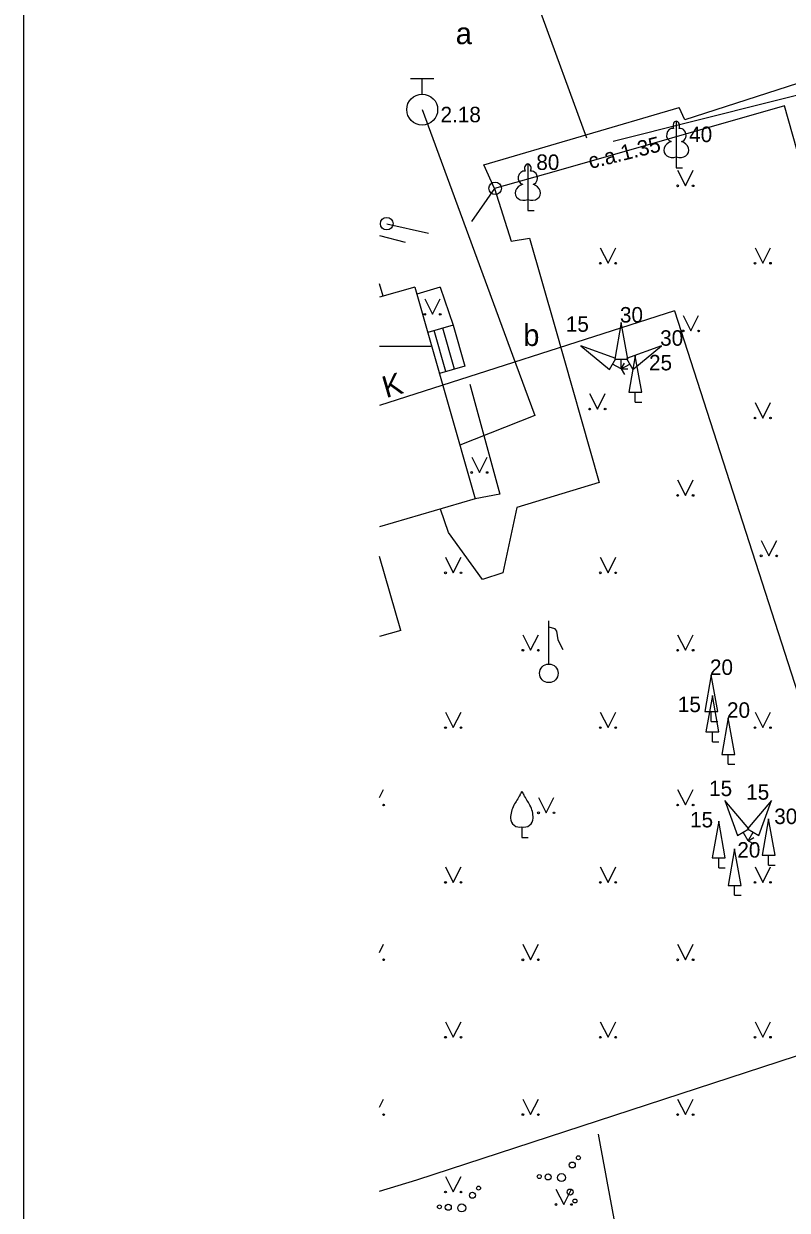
# Model space of a CAD drawing. Extents: x 488380 to 488796, y 313037 to 313625.
# Drawn here: x 488591.96 to 488616.63, y 313159.92 to 313198.24 of the extents above; entities that cross this region are included whole.
import ezdxf

# ---------------------------------------------------------------- set-up
doc = ezdxf.new("R2010")
doc.units = 0
for name, color, linetype in [('BUVE_COKL_####_####_#', 7, 'Continuous'), ('BUVE_EKAS_####_####_#', 7, 'Continuous'), ('BUVE_EKAS_RAKS_TKST_#', 7, 'Continuous'), ('ELEK_ACRL_####_TKST_#', 7, 'Continuous'), ('Level 22', 7, 'Continuous'), ('Level 28', 7, 'Continuous'), ('Level 29', 7, 'Continuous'), ('Level 35', 7, 'Continuous'), ('Level 38', 7, 'Continuous'), ('Level 39', 7, 'Continuous'), ('Level 50', 7, 'Continuous'), ('Level 60', 7, 'Continuous'), ('Level 62', 7, 'Continuous'), ('NORB_ELEM_####_####_#', 7, 'Continuous'), ('NORB_ZOGS_BARJ_####_#', 7, 'Continuous'), ('NORB_ZOGS_ZSTP_####_#', 7, 'Continuous'), ('RAMI_PLAN_####_TKST_#', 7, 'Continuous'), ('Sarkanas_linijas', 7, 'Continuous'), ('TERT_KONT_####_####_#', 7, 'Continuous')]:
    doc.layers.add(name, color=color, linetype=linetype)

msp = doc.modelspace()

# ---------------------------------------------------------------- linework, layer by layer
at = {"layer": 'BUVE_COKL_####_####_#'}
msp.add_line((488603.455, 313187.829), (488605.115, 313187.829), dxfattribs=at)
at = {"layer": 'BUVE_EKAS_####_####_#'}
for p, q in [((488604.592, 313189.735), (488603.455, 313189.406)), ((488604.592, 313189.735), (488603.455, 313189.406)), ((488604.592, 313189.735), (488603.455, 313189.406)), ((488604.592, 313189.735), (488603.455, 313189.406)), ((488604.592, 313189.735), (488605.63, 313186.102)), ((488604.592, 313189.735), (488605.63, 313186.102)), ((488604.592, 313189.735), (488605.63, 313186.102)), ((488604.592, 313189.735), (488605.63, 313186.102)), ((488605.63, 313186.102), (488606.547, 313182.891)), ((488605.63, 313186.102), (488606.547, 313182.891)), ((488605.63, 313186.102), (488606.547, 313182.891)), ((488605.63, 313186.102), (488606.547, 313182.891)), ((488606.547, 313182.891), (488603.455, 313181.997)), ((488606.547, 313182.891), (488603.455, 313181.997)), ((488606.547, 313182.891), (488603.455, 313181.997)), ((488606.547, 313182.891), (488603.455, 313181.997)), ((488604.146, 313178.64), (488603.455, 313181.03)), ((488604.146, 313178.64), (488603.455, 313181.03)), ((488604.146, 313178.64), (488603.455, 313181.03)), ((488604.146, 313178.64), (488603.455, 313181.03)), ((488604.146, 313178.64), (488603.455, 313178.445)), ((488604.146, 313178.64), (488603.455, 313178.445)), ((488604.146, 313178.64), (488603.455, 313178.445)), ((488604.146, 313178.64), (488603.455, 313178.445))]:
    msp.add_line(p, q, dxfattribs=at)
at = {"layer": 'Level 22'}
for points in [[(488606.662, 313199.788), (488606.94, 313199.243), (488608.575, 313198.817), (488610.14, 313194.56)], [(488611.006, 313194.447), (488621.43, 313197.069)]]:
    msp.add_lwpolyline(points, dxfattribs=at)
at = {"layer": 'Level 28'}
for p, q in [((488605.835, 313188.509), (488605.01, 313188.273)), ((488605.835, 313188.509), (488605.01, 313188.273)), ((488605.835, 313188.509), (488605.01, 313188.273)), ((488605.835, 313188.509), (488605.01, 313188.273)), ((488605.592, 313187.006), (488605.213, 313188.331)), ((488605.592, 313187.006), (488605.213, 313188.331)), ((488605.592, 313187.006), (488605.213, 313188.331)), ((488605.592, 313187.006), (488605.213, 313188.331)), ((488605.88, 313187.089), (488605.501, 313188.414)), ((488605.88, 313187.089), (488605.501, 313188.414)), ((488605.88, 313187.089), (488605.501, 313188.414)), ((488605.88, 313187.089), (488605.501, 313188.414)), ((488605.835, 313188.509), (488606.214, 313187.184)), ((488605.835, 313188.509), (488606.214, 313187.184)), ((488605.835, 313188.509), (488606.214, 313187.184)), ((488605.835, 313188.509), (488606.214, 313187.184)), ((488606.214, 313187.184), (488605.388, 313186.948)), ((488606.214, 313187.184), (488605.388, 313186.948)), ((488606.214, 313187.184), (488605.388, 313186.948)), ((488606.214, 313187.184), (488605.388, 313186.948))]:
    msp.add_line(p, q, dxfattribs=at)
at = {"layer": 'Level 29'}
for p, q in [((488607.165, 313192.916), (488607.703, 313191.215)), ((488607.165, 313192.916), (488607.703, 313191.215)), ((488607.165, 313192.916), (488607.703, 313191.215)), ((488607.165, 313192.916), (488607.703, 313191.215)), ((488607.703, 313191.215), (488608.3, 313191.316)), ((488607.703, 313191.215), (488608.3, 313191.316)), ((488607.703, 313191.215), (488608.3, 313191.316)), ((488607.703, 313191.215), (488608.3, 313191.316)), ((488608.3, 313191.316), (488609.114, 313188.464)), ((488608.3, 313191.316), (488609.114, 313188.464)), ((488608.3, 313191.316), (488609.114, 313188.464)), ((488608.3, 313191.316), (488609.114, 313188.464)), ((488603.571, 313189.44), (488603.455, 313189.841)), ((488603.571, 313189.44), (488603.455, 313189.841)), ((488603.571, 313189.44), (488603.455, 313189.841)), ((488603.571, 313189.44), (488603.455, 313189.841)), ((488605.409, 313189.73), (488604.655, 313189.509)), ((488605.409, 313189.73), (488604.655, 313189.509)), ((488605.409, 313189.73), (488604.655, 313189.509)), ((488605.409, 313189.73), (488604.655, 313189.509)), ((488605.409, 313189.73), (488605.835, 313188.509)), ((488605.409, 313189.73), (488605.835, 313188.509)), ((488605.409, 313189.73), (488605.835, 313188.509)), ((488605.409, 313189.73), (488605.835, 313188.509)), ((488609.114, 313188.464), (488610.553, 313183.421)), ((488609.114, 313188.464), (488610.553, 313183.421)), ((488609.114, 313188.464), (488610.553, 313183.421)), ((488609.114, 313188.464), (488610.553, 313183.421)), ((488606.373, 313186.605), (488607.344, 313183.052)), ((488606.373, 313186.605), (488607.344, 313183.052)), ((488606.373, 313186.605), (488607.344, 313183.052)), ((488606.373, 313186.605), (488607.344, 313183.052)), ((488610.553, 313183.421), (488607.892, 313182.615)), ((488610.553, 313183.421), (488607.892, 313182.615)), ((488610.553, 313183.421), (488607.892, 313182.615)), ((488610.553, 313183.421), (488607.892, 313182.615)), ((488607.344, 313183.052), (488606.547, 313182.891)), ((488607.344, 313183.052), (488606.547, 313182.891)), ((488607.344, 313183.052), (488606.547, 313182.891)), ((488607.344, 313183.052), (488606.547, 313182.891)), ((488607.892, 313182.615), (488607.438, 313180.503)), ((488607.892, 313182.615), (488607.438, 313180.503)), ((488607.892, 313182.615), (488607.438, 313180.503)), ((488607.892, 313182.615), (488607.438, 313180.503)), ((488606.782, 313180.294), (488605.686, 313181.805)), ((488606.782, 313180.294), (488605.686, 313181.805)), ((488606.782, 313180.294), (488605.686, 313181.805)), ((488606.782, 313180.294), (488605.686, 313181.805)), ((488607.438, 313180.503), (488606.782, 313180.294)), ((488607.438, 313180.503), (488606.782, 313180.294)), ((488607.438, 313180.503), (488606.782, 313180.294)), ((488607.438, 313180.503), (488606.782, 313180.294))]:
    msp.add_line(p, q, dxfattribs=at)
for points in [[(488620.965, 313197.605), (488613.315, 313195.138)], [(488607.165, 313192.916), (488606.826, 313193.682), (488613.138, 313195.534)], [(488613.315, 313195.138), (488613.138, 313195.534)], [(488605.686, 313181.805), (488605.42, 313182.565)]]:
    msp.add_lwpolyline(points, dxfattribs=at)
at = {"layer": 'Level 50'}
for points in [[(488604.831, 313195.468), (488607.748, 313187.537)], [(488607.748, 313187.537), (488608.466, 313185.585), (488606.051, 313184.628)]]:
    msp.add_lwpolyline(points, dxfattribs=at)
at = {"layer": 'Level 60'}
for p, q in [((488613.041, 313193.94), (488613.041, 313193.593)), ((488613.041, 313193.593), (488613.241, 313193.593)), ((488613.085, 313193.507), (488613.335, 313193.007)), ((488613.335, 313193.007), (488613.585, 313193.507)), ((488608.244, 313192.56), (488608.244, 313192.213)), ((488608.244, 313192.213), (488608.444, 313192.213)), ((488610.585, 313191.007), (488610.835, 313190.507)), ((488610.835, 313190.507), (488611.085, 313191.007)), ((488615.585, 313191.007), (488615.835, 313190.507)), ((488615.835, 313190.507), (488616.085, 313191.007)), ((488604.914, 313189.358), (488605.164, 313188.858)), ((488605.164, 313188.858), (488605.414, 313189.358)), ((488613.263, 313188.82), (488613.513, 313188.32)), ((488613.513, 313188.32), (488613.763, 313188.82)), ((488611.26, 313187.091), (488610.983, 313187.251)), ((488611.26, 313187.091), (488611.26, 313187.411)), ((488611.26, 313187.091), (488611.365, 313187.273)), ((488611.26, 313187.091), (488611.537, 313187.251)), ((488611.26, 313187.091), (488611.47, 313187.091)), ((488611.26, 313187.091), (488611.365, 313186.909)), ((488610.241, 313186.297), (488610.491, 313185.797)), ((488610.491, 313185.797), (488610.741, 313186.297)), ((488611.716, 313186.018), (488611.716, 313186.338)), ((488611.716, 313186.018), (488611.926, 313186.018)), ((488615.585, 313186.007), (488615.835, 313185.507)), ((488615.835, 313185.507), (488616.085, 313186.007)), ((488606.431, 313184.247), (488606.681, 313183.747)), ((488606.681, 313183.747), (488606.931, 313184.247)), ((488613.085, 313183.507), (488613.335, 313183.007)), ((488613.335, 313183.007), (488613.585, 313183.507)), ((488615.784, 313181.554), (488616.034, 313181.054)), ((488616.034, 313181.054), (488616.284, 313181.554)), ((488605.585, 313181.007), (488605.835, 313180.507)), ((488605.835, 313180.507), (488606.085, 313181.007)), ((488610.585, 313181.007), (488610.835, 313180.507)), ((488610.835, 313180.507), (488611.085, 313181.007)), ((488608.085, 313178.507), (488608.335, 313178.007)), ((488608.335, 313178.007), (488608.585, 313178.507)), ((488613.085, 313178.507), (488613.335, 313178.007)), ((488613.335, 313178.007), (488613.585, 313178.507)), ((488605.585, 313176.007), (488605.835, 313175.507)), ((488605.835, 313175.507), (488606.085, 313176.007)), ((488610.585, 313176.007), (488610.835, 313175.507)), ((488610.835, 313175.507), (488611.085, 313176.007)), ((488614.168, 313175.708), (488614.168, 313176.028)), ((488615.585, 313176.007), (488615.835, 313175.507)), ((488615.835, 313175.507), (488616.085, 313176.007)), ((488614.168, 313175.708), (488614.378, 313175.708)), ((488614.206, 313175.046), (488614.206, 313175.366)), ((488614.206, 313175.046), (488614.416, 313175.046)), ((488614.719, 313174.323), (488614.719, 313174.643)), ((488614.719, 313174.323), (488614.929, 313174.323)), ((488603.455, 313173.247), (488603.585, 313173.507)), ((488613.085, 313173.507), (488613.335, 313173.007)), ((488613.335, 313173.007), (488613.585, 313173.507)), ((488608.589, 313173.254), (488608.839, 313172.754)), ((488608.839, 313172.754), (488609.089, 313173.254)), ((488608.052, 313172.304), (488608.052, 313171.952)), ((488608.052, 313171.952), (488608.252, 313171.952)), ((488615.364, 313171.853), (488615.204, 313172.13)), ((488615.364, 313171.853), (488615.524, 313172.13)), ((488615.364, 313171.853), (488615.546, 313171.958)), ((488615.364, 313171.853), (488615.546, 313171.748)), ((488614.413, 313170.981), (488614.413, 313171.301)), ((488616.021, 313171.062), (488616.021, 313171.382)), ((488616.021, 313171.062), (488616.231, 313171.062)), ((488605.585, 313171.007), (488605.835, 313170.507)), ((488605.835, 313170.507), (488606.085, 313171.007)), ((488610.585, 313171.007), (488610.835, 313170.507)), ((488610.835, 313170.507), (488611.085, 313171.007)), ((488614.413, 313170.981), (488614.623, 313170.981)), ((488615.585, 313171.007), (488615.835, 313170.507)), ((488615.835, 313170.507), (488616.085, 313171.007)), ((488614.924, 313170.091), (488614.924, 313170.411)), ((488614.924, 313170.091), (488615.134, 313170.091)), ((488603.455, 313168.247), (488603.585, 313168.507)), ((488608.085, 313168.507), (488608.335, 313168.007)), ((488608.335, 313168.007), (488608.585, 313168.507)), ((488613.085, 313168.507), (488613.335, 313168.007)), ((488613.335, 313168.007), (488613.585, 313168.507)), ((488605.585, 313166.007), (488605.835, 313165.507)), ((488605.835, 313165.507), (488606.085, 313166.007)), ((488610.585, 313166.007), (488610.835, 313165.507)), ((488610.835, 313165.507), (488611.085, 313166.007)), ((488615.585, 313166.007), (488615.835, 313165.507)), ((488615.835, 313165.507), (488616.085, 313166.007)), ((488603.455, 313163.247), (488603.585, 313163.507)), ((488608.085, 313163.507), (488608.335, 313163.007)), ((488608.335, 313163.007), (488608.585, 313163.507)), ((488613.085, 313163.507), (488613.335, 313163.007)), ((488613.335, 313163.007), (488613.585, 313163.507)), ((488605.585, 313161.007), (488605.835, 313160.507)), ((488605.835, 313160.507), (488606.085, 313161.007)), ((488609.153, 313160.603), (488609.403, 313160.103)), ((488609.403, 313160.103), (488609.653, 313160.603))]:
    msp.add_line(p, q, dxfattribs=at)
for points in [[(488613.041, 313195.093), (488613.041, 313193.94)], [(488613.131, 313194.86), (488613.13, 313194.861)], [(488608.244, 313193.713), (488608.244, 313192.56)], [(488608.334, 313193.48), (488608.333, 313193.481)]]:
    msp.add_lwpolyline(points, dxfattribs=at)
for points in [[(488611.05, 313187.411), (488611.47, 313187.411), (488611.26, 313188.591)], [(488610.878, 313187.069), (488611.088, 313187.433), (488609.961, 313187.841)], [(488611.432, 313187.433), (488611.642, 313187.069), (488612.559, 313187.841)], [(488611.506, 313186.338), (488611.926, 313186.338), (488611.716, 313187.518)], [(488613.958, 313176.028), (488614.378, 313176.028), (488614.168, 313177.208)], [(488613.996, 313175.366), (488614.416, 313175.366), (488614.206, 313176.546)], [(488614.509, 313174.643), (488614.929, 313174.643), (488614.719, 313175.823)], [(488615.022, 313172.025), (488615.386, 313172.235), (488614.614, 313173.152)], [(488615.342, 313172.235), (488615.706, 313172.025), (488616.114, 313173.152)], [(488615.811, 313171.382), (488616.231, 313171.382), (488616.021, 313172.562)], [(488614.203, 313171.301), (488614.623, 313171.301), (488614.413, 313172.481)], [(488614.714, 313170.411), (488615.134, 313170.411), (488614.924, 313171.591)]]:
    msp.add_lwpolyline(points, close=True, dxfattribs=at)
for centre, radius in [((488613.085, 313193.006), 0.028), ((488613.585, 313193.006), 0.0263), ((488610.585, 313190.506), 0.028), ((488611.085, 313190.506), 0.0263), ((488615.585, 313190.506), 0.028), ((488616.085, 313190.506), 0.0263), ((488604.913, 313188.857), 0.028), ((488605.413, 313188.857), 0.0263), ((488613.262, 313188.32), 0.028), ((488613.762, 313188.32), 0.0263), ((488610.241, 313185.796), 0.028), ((488610.741, 313185.796), 0.0263), ((488615.585, 313185.506), 0.028), ((488616.085, 313185.506), 0.0263), ((488606.43, 313183.747), 0.028), ((488606.93, 313183.747), 0.0263), ((488613.085, 313183.006), 0.028), ((488613.585, 313183.006), 0.0263), ((488615.784, 313181.054), 0.028), ((488616.284, 313181.054), 0.0263), ((488605.585, 313180.506), 0.028), ((488606.085, 313180.506), 0.0263), ((488610.585, 313180.506), 0.028), ((488611.085, 313180.506), 0.0263), ((488608.085, 313178.006), 0.028), ((488608.585, 313178.006), 0.0263), ((488613.085, 313178.006), 0.028), ((488613.585, 313178.006), 0.0263), ((488605.585, 313175.506), 0.028), ((488606.085, 313175.506), 0.0263), ((488610.585, 313175.506), 0.028), ((488611.085, 313175.506), 0.0263), ((488615.585, 313175.506), 0.028), ((488616.085, 313175.506), 0.0263), ((488603.585, 313173.006), 0.0263), ((488613.085, 313173.006), 0.028), ((488613.585, 313173.006), 0.0263), ((488608.589, 313172.754), 0.028), ((488609.089, 313172.754), 0.0263), ((488605.585, 313170.506), 0.028), ((488606.085, 313170.506), 0.0263), ((488610.585, 313170.506), 0.028), ((488611.085, 313170.506), 0.0263), ((488615.585, 313170.506), 0.028), ((488616.085, 313170.506), 0.0263), ((488603.585, 313168.006), 0.0263), ((488608.085, 313168.006), 0.028), ((488608.585, 313168.006), 0.0263), ((488613.085, 313168.006), 0.028), ((488613.585, 313168.006), 0.0263), ((488605.585, 313165.506), 0.028), ((488606.085, 313165.506), 0.0263), ((488610.585, 313165.506), 0.028), ((488611.085, 313165.506), 0.0263), ((488615.585, 313165.506), 0.028), ((488616.085, 313165.506), 0.0263), ((488603.585, 313163.006), 0.0263), ((488608.085, 313163.006), 0.028), ((488608.585, 313163.006), 0.0263), ((488613.085, 313163.006), 0.028), ((488613.585, 313163.006), 0.0263), ((488609.681, 313161.379), 0.096), ((488609.877, 313161.611), 0.064), ((488608.615, 313161.006), 0.064), ((488608.899, 313160.992), 0.096), ((488609.333, 313160.972), 0.128), ((488606.652, 313160.632), 0.064), ((488605.585, 313160.506), 0.028), ((488606.085, 313160.506), 0.0263), ((488606.456, 313160.4), 0.096), ((488609.61, 313160.505), 0.096), ((488609.767, 313160.216), 0.064), ((488605.39, 313160.027), 0.064), ((488605.674, 313160.013), 0.096), ((488606.108, 313159.993), 0.128), ((488609.153, 313160.103), 0.028), ((488609.653, 313160.103), 0.0263)]:
    msp.add_circle(centre, radius, dxfattribs=at)
for centre, radius, start, end in [((488620.677, 313165.556), 14.88, 148.4844, 149.9901), ((488607.635, 313173.59), 0.439, 324.3837, 341.712), ((488608.47, 313173.59), 0.439, 198.288, 215.6163), ((488595.428, 313165.556), 14.88, 30.0099, 31.5156), ((488608.577, 313172.576), 0.89, 151.757, 179.9138), ((488607.528, 313172.576), 0.89, 0.0862, 28.243), ((488607.976, 313172.583), 0.29, 181.0782, 285.2823), ((488608.129, 313172.583), 0.29, 254.7177, 358.9218)]:
    msp.add_arc(centre, radius, start, end, dxfattribs=at)
for centre, major_axis, ratio, start_param, end_param in [((488612.913, 313194.648), (-0.039, -0.212), 0.861323, 3.141593, 6.283185), ((488613.042, 313194.943), (0, -0.15), 0.707107, 3.14537, 5.287485), ((488613.041, 313194.943), (0, -0.15), 0.707107, 0.995701, 3.137816), ((488613.17, 313194.648), (0.039, -0.212), 0.861323, 0, 3.141593), ((488612.952, 313194.186), (0.307, 0.095), 0.814445, 1.570796, 4.752015), ((488613.131, 313194.186), (-0.307, 0.095), 0.814445, 1.531171, 4.712389), ((488608.245, 313193.563), (0, -0.15), 0.707107, 3.14537, 5.287485), ((488608.244, 313193.563), (0, -0.15), 0.707107, 0.995701, 3.137816), ((488608.116, 313193.268), (-0.039, -0.212), 0.861323, 3.141593, 6.283185), ((488608.373, 313193.268), (0.039, -0.212), 0.861323, 0, 3.141593), ((488608.155, 313192.806), (0.307, 0.095), 0.814445, 1.570796, 4.752015), ((488608.334, 313192.806), (-0.307, 0.095), 0.814445, 1.531171, 4.712389)]:
    msp.add_ellipse(centre, major_axis=major_axis, ratio=ratio, start_param=start_param, end_param=end_param, dxfattribs=at)
at = {"layer": 'Level 62'}
for p, q in [((488604.456, 313196.468), (488605.206, 313196.468)), ((488604.831, 313195.968), (488604.831, 313196.468)), ((488608.922, 313177.56), (488608.922, 313178.952)), ((488608.922, 313178.758), (488609.103, 313178.704)), ((488609.103, 313178.704), (488609.17, 313178.622)), ((488609.17, 313178.622), (488609.213, 313178.344)), ((488609.213, 313178.344), (488609.373, 313178.034))]:
    msp.add_line(p, q, dxfattribs=at)
for centre, radius in [((488604.831, 313195.468), 0.5), ((488608.922, 313177.26), 0.3)]:
    msp.add_circle(centre, radius, dxfattribs=at)
at = {"layer": 'NORB_ELEM_####_####_#'}
for centre in [(488607.19, 313192.926), (488603.686, 313191.784)]:
    msp.add_circle(centre, 0.202, dxfattribs=at)
at = {"layer": 'NORB_ZOGS_BARJ_####_#'}
for p, q in [((488607.165, 313192.916), (488606.42, 313191.857)), ((488603.686, 313191.784), (488605.03, 313191.472)), ((488603.455, 313191.407), (488604.277, 313191.187))]:
    msp.add_line(p, q, dxfattribs=at)
at = {"layer": 'NORB_ZOGS_ZSTP_####_#'}
for p, q in [((488616.538, 313195.593), (488609.158, 313193.485)), ((488617.472, 313192.276), (488616.538, 313195.593)), ((488609.158, 313193.485), (488607.165, 313192.916))]:
    msp.add_line(p, q, dxfattribs=at)
msp.add_lwpolyline([(488603.455, 313160.538), (488604.654, 313160.904), (488624.346, 313167.323)], dxfattribs=at)
at = {"layer": 'RAMI_PLAN_####_TKST_#'}
msp.add_line((488591.957, 313060.493), (488591.957, 313240.673), dxfattribs=at)
at = {"layer": 'Sarkanas_linijas'}
for q in [(488603.455, 313185.916), (488631.656, 313130.941)]:
    msp.add_line((488612.988, 313188.965), q, dxfattribs=at)
at = {"layer": 'TERT_KONT_####_####_#'}
msp.add_spline([(488610.521, 313162.37), (488611.23, 313158.659), (488611.432, 313157.728), (488611.476, 313157.493), (488611.511, 313157.257), (488611.537, 313157.021), (488611.558, 313156.784), (488611.561, 313156.551), (488611.536, 313156.318), (488611.487, 313156.085), (488611.414, 313155.852), (488611.311, 313155.615), (488611.18, 313155.398), (488611.012, 313155.175), (488610.914, 313155.065), (488610.862, 313155.01), (488610.834, 313154.983), (488610.806, 313154.956), (488610.625, 313154.799), (488610.443, 313154.674), (488610.077, 313154.509), (488609.893, 313154.463), (488609.708, 313154.432), (488609.524, 313154.42), (488609.339, 313154.43), (488608.595, 313154.519), (488608.223, 313154.565), (488608.036, 313154.577), (488607.85, 313154.579), (488607.268, 313154.559), (488606.684, 313154.535), (488605.517, 313154.505), (488604.35, 313154.541), (488603.768, 313154.6), (488603.478, 313154.643), (488603.455, 313154.647)], degree=3, dxfattribs=at)

# ---------------------------------------------------------------- texts
at = {"layer": 'BUVE_EKAS_RAKS_TKST_#'}
msp.add_text('K', height=0.7, rotation=16.1169, dxfattribs=at).set_placement((488603.663, 313186.146))
at = {"layer": 'ELEK_ACRL_####_TKST_#'}
msp.add_text('c.a.1.35', height=0.5, rotation=14.1214, dxfattribs=at).set_placement((488610.267, 313193.548))
at = {"layer": 'Level 35'}
for s, p in [('40', (488613.457, 313194.419)), ('80', (488608.518, 313193.52)), (' 30', (488611.035, 313188.591)), (' 15', (488609.286, 313188.291)), (' 30', (488612.334, 313187.841)), (' 25', (488611.974, 313187.046)), (' 20', (488613.943, 313177.208)), (' 15', (488612.905, 313176.007)), (' 20', (488614.494, 313175.823)), (' 15', (488613.915, 313173.294)), (' 15', (488615.114, 313173.178)), (' 15', (488613.3, 313172.283)), (' 30', (488616.02, 313172.391)), (' 20', (488614.827, 313171.307))]:
    msp.add_text(s, height=0.5, dxfattribs=at).set_placement(p)
at = {"layer": 'Level 38'}
msp.add_text(' 2.18', height=0.5, dxfattribs=at).set_placement((488605.239, 313195.06))
at = {"layer": 'Level 39'}
for s, p in [('a', (488605.915, 313197.582)), ('b', (488608.098, 313187.833))]:
    msp.add_text(s, height=0.7, dxfattribs=at).set_placement(p)

doc.saveas('drawing.dxf')
